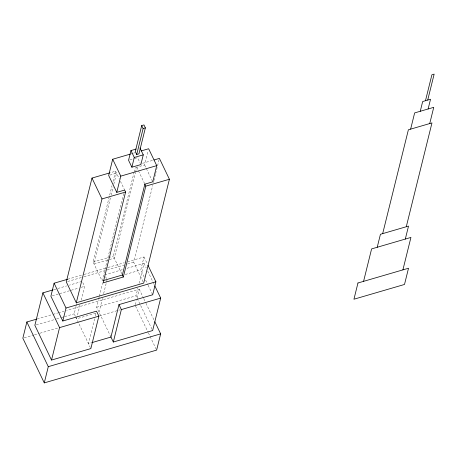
<?xml version="1.0" encoding="UTF-8"?>
<svg xmlns="http://www.w3.org/2000/svg" width="457" height="457" viewBox="0 0 457 457"><rect width="100%" height="100%" fill="white"/><g stroke="black" fill="none" stroke-linecap="round" stroke-linejoin="round"><path stroke-width="0.34" stroke-dasharray="2.29 1.71" d="M75.382 316.313L74.188 313.828L76.068 306.236M76.239 305.544L76.753 303.477M79.986 304.985L76.57 318.797L97.678 312.634M81.186 300.152L84.602 286.345L82.22 281.381L69.338 285.139M123.778 193.5L102.145 280.912L93.102 262.044L112.011 185.645M113.033 181.515L115.587 171.186L110.194 172.763M110.405 197.955L94.051 264.032L114.279 258.131L135.398 172.78M111.085 195.202L113.13 186.942M113.81 184.188L116.535 173.174L109.983 175.088M110.942 337.06L96.661 307.27L98.541 299.678M98.712 298.987L99.226 296.913M99.398 296.222L102.642 283.106M94.622 318.769L88.469 343.624L91.194 342.83M95.307 316.004L95.987 313.245M99.043 312.234L102.459 298.427M103.653 293.594L107.075 279.787M121.773 273.76L113.325 256.143L133.935 172.855M134.107 172.169L135.301 167.348M135.569 172.089L136.763 167.273L144.629 164.977L148.142 150.781M143.104 281.826L133.712 262.232L152.724 185.393M153.409 182.623L153.752 181.24M153.923 180.549L155.466 174.317M155.637 173.626L159.065 159.784M144.138 276.948L140.779 269.95L143.995 256.965L127.652 261.741M152.032 329.263L135.992 295.793L137.871 288.196M139.065 283.363L144.018 263.341L126.389 268.488M135.381 304.733L136.38 300.677M137.054 297.975L139.225 289.184L66.602 310.383M131.005 153.9L133.038 153.306M133.718 153.106L135.078 152.712M129.845 159.916L134.335 158.602M134.981 158.419L137.546 157.665L140.259 163.32M142.55 163.315L153.341 160.167M93.102 262.044L113.325 256.143M67.722 279.233L83.385 274.657M84.065 274.463L107.224 267.699M107.903 267.505L124.247 262.735M67.653 281.518L83.317 276.942M83.997 276.742L106.47 270.184M107.149 269.984L124.178 265.014M127.583 264.02L133.712 262.232M53.743 289.692L57.131 288.704M57.811 288.504L66.625 285.933M104.693 274.823L123.002 269.476M52.241 295.793L58.982 293.822M59.656 293.628L78.535 288.116M81.232 287.333L84.602 286.345M125.275 274.474L140.779 269.95M37.143 318.986L52.212 314.587M52.898 314.387L57.696 312.982M58.382 312.782L63.86 311.183M36.217 324.916L55.885 319.175M56.559 318.975L61.307 317.592M61.986 317.392L64.02 316.798M64.7 316.604L74.188 313.828M96.661 307.27L135.992 295.793M24.221 337.809L33.812 335.01M34.498 334.81L39.291 333.41M39.976 333.21L58.479 327.812M99.586 315.81L118.083 310.412M118.769 310.212L120.14 309.812M144.629 164.977L152.421 181.235M136.763 167.273L144.858 184.154M115.587 171.186L119.237 178.801M120.437 181.303L124.63 190.055M143.995 256.965L147.348 263.969M144.018 263.341L146.177 267.848M147.72 271.064L153.278 282.649M153.586 283.294L154.203 284.585M145.663 280.135L147.8 284.591M148.108 285.225L152.684 294.776M139.225 289.184L143.509 298.124M143.818 298.764L145.652 302.591M145.96 303.231L154.22 320.466M135.518 306.047L148.068 332.222M148.371 332.862L156.637 350.096M105.584 276.685L106.475 278.547M75.679 316.935L90.258 347.349"/><path stroke-width="0.69" d="M36.457 319.186L26.866 321.985L22.85 338.209L44.272 382.897L156.637 350.096L160.647 333.873L154.837 321.745M53.063 289.892L42.895 292.863L34.863 325.31L51.527 360.065L90.852 348.588L98.883 316.141L96.501 311.171L62.792 321.014L50.893 296.187L54.103 283.209L67.722 279.233M109.52 172.957L91.988 178.076L66.294 281.912L76.29 302.768L143.709 283.089L169.404 179.253L159.407 158.396L154.015 159.973M44.272 382.897L48.288 366.674L26.866 321.985M51.527 360.065L59.559 327.618L42.895 292.863M62.792 321.014L66.008 308.035L54.103 283.209M76.29 302.768L101.985 198.932L91.988 178.076M130.325 154.095L112.685 159.247L108.675 175.471L116.764 192.351L124.63 190.055L125.584 192.043L103.099 282.9L123.321 276.999L145.806 186.142L144.858 184.154L152.724 181.857L156.734 165.634L148.645 148.748L141.179 150.93M116.764 192.351L120.779 176.128L112.685 159.247M136.106 149.056L130.965 150.559L128.56 160.293L131.873 167.199L140.859 164.577L143.27 154.843L139.956 147.931M141.71 125.584L135.283 151.541L136.7 154.495L138.945 153.838L145.372 127.88L143.955 124.927L141.71 125.584L143.121 128.537L136.7 154.495M131.873 167.199L134.278 157.465L130.965 150.559M123.321 276.999L122.373 275.011L144.858 184.154M154.82 285.871L160.681 298.101L152.649 330.548L113.325 342.03L110.942 337.06L118.974 304.613L152.684 294.776L155.894 281.792L147.959 265.243M113.325 342.03L121.356 309.578L118.974 304.613M363.578 281.352L371.604 248.905L410.934 237.423L402.903 269.876M377.225 247.266L380.435 234.287L408.524 226.084L405.313 239.062M382.68 233.63L408.381 129.794L431.974 122.904L406.279 226.741M410.626 129.137L414.642 112.913L433.744 107.338L429.729 123.561M420.263 111.274L422.668 101.54L430.534 99.243L428.123 108.977M425.478 100.717L431.905 74.759L434.15 74.103L427.723 100.06M143.121 128.537L145.372 127.88M134.278 157.465L143.27 154.843M120.779 176.128L156.734 165.634M101.985 198.932L125.584 192.043M145.806 186.142L169.404 179.253M103.493 280.518L122.373 275.011M66.008 308.035L155.894 281.792M59.559 327.618L98.883 316.141M121.356 309.578L160.681 298.101M91.874 342.63L110.942 337.06M48.288 366.674L160.647 333.873M357.957 282.992L353.941 299.221L404.502 284.46L408.518 268.236L357.957 282.992"/></g></svg>
